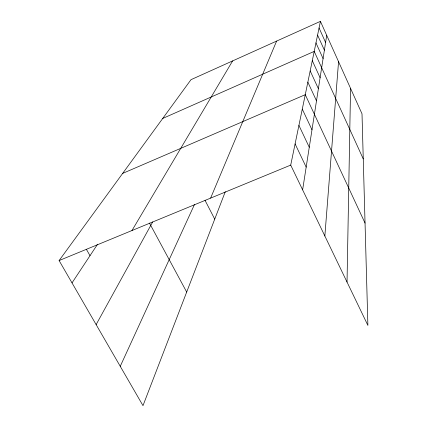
<?xml version="1.0" encoding="UTF-8"?>
<svg xmlns="http://www.w3.org/2000/svg" width="427" height="427" viewBox="0 0 427 427"><rect width="100%" height="100%" fill="white"/><g stroke="black" fill="none" stroke-linecap="round" stroke-linejoin="round"><path stroke-width="0.64" d="M347.028 282.071L350.556 88.357M324.851 236.008L338.558 61.675M302.631 189.85L326.708 35.324M320.421 21.35L362.005 113.817L367.893 325.406L290.712 165.1L320.421 21.35L191.002 79.668L59.107 260.561L142.986 405.65L225.285 191.707M210.618 198.112L276.605 41.093M120.249 366.323L194.482 204.501M96.134 324.605L152.674 221.955M131.964 230.532L232.614 60.917M72.019 282.893L97.559 244.249M162.73 118.439L314.213 51.395L363.26 158.929M122.661 173.394L305.268 94.677L365.042 223.091M59.107 260.561L290.712 165.1M86.446 249.411L90.001 255.682M149.487 223.107L186.684 292.047M205.013 200.306L214.733 219.131M295.1 143.883L306.17 167.117M298.921 125.378L309.265 147.272M302.284 109.104L311.988 129.797M307.856 82.16L316.498 100.841M310.183 70.887L318.387 88.709M312.297 60.677L320.101 77.719M315.969 42.908L323.084 58.574M319.054 27.963L325.593 42.46M317.576 35.126L324.392 50.183"/></g></svg>
